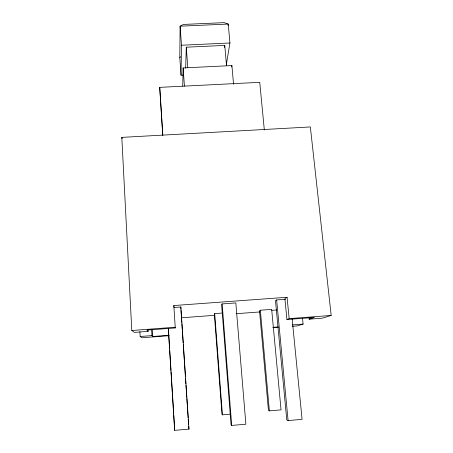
<?xml version="1.0" encoding="UTF-8"?>
<svg xmlns="http://www.w3.org/2000/svg" width="453" height="453" viewBox="0 0 453 453"><rect width="100%" height="100%" fill="white"/><g stroke="black" fill="none" stroke-linecap="round" stroke-linejoin="round"><path stroke-width="0.68" d="M183.137 75.119L181.047 75.221L179.801 57.797L180.107 26.178L183.454 24.434L224.139 22.65L228.261 24.06L229.926 42.995L226.296 64.864M181.047 75.221L181.483 45.226L180.107 26.178L228.261 24.06L228.052 25.436M182.735 86.155L183.125 67.933L231.908 65.572L233.555 84.315M185.656 68.261L186.285 47.191L224.773 45.413L226.523 65.759M173.929 307.474L180.855 306.97L188.98 429.116L174.648 430.35L174.677 429.529M180.855 306.97L180.9 309.031M224.462 47.469L224.773 45.413M231.653 66.948L231.908 65.572M179.801 57.797L180.571 56.631M222.785 313.017L214.705 313.623L214.337 314.099L221.981 414.336L222.434 414.857L230.056 414.206M222.14 303.935L221.613 304.626L231.047 424.676L231.71 425.429L245.871 424.206L235.826 302.932L222.14 303.935L231.71 425.429M260.333 310.226L259.524 310.741L268.453 410.384L269.382 410.865L281.041 409.874L271.675 309.388L260.333 310.226L269.382 410.865M285.435 299.291L276.641 299.937L275.486 300.667L286.76 419.874L288.097 420.565L302.089 419.359L292.123 318.663M286.925 319.507L289.161 318.623L287.066 297.264L284.886 298.561L286.925 319.507L314.433 317.428L309.178 319.167L309.037 317.78M302.53 318.51L303.102 324.088L297.134 325.928L292.242 326.302M147.984 329.308L148.097 331.358L134.428 332.394L131.795 330.503L121.812 137.378L310.345 126.953L331.188 315.452L322.36 318.17L309.178 319.167M151.613 329.444L151.965 335.599L152.774 336.488L168.669 335.277M272.655 327.349L278.221 326.924M169.28 335.684L141.908 337.768L140.141 336.5L139.881 331.704M273.374 327.74L278.267 327.366M131.795 330.503L175.232 327.225L175.266 327.944L146.936 330.084L148.097 331.358M289.161 318.623L331.188 315.452M140.141 336.5L151.965 335.599M292.321 324.909L303.102 324.088M173.895 306.698L173.833 305.549L287.066 297.264M271.772 310.345L276.619 309.982M181.511 317.785L214.439 315.333M236.16 313.714L259.977 311.936M162.74 135.322L159.728 87.361L259.745 82.333L264.326 129.966M181.483 45.226L229.926 42.995M121.812 137.378L122.146 138.743M188.98 429.116L188.691 426.194M276.641 299.937L288.097 420.565M214.705 313.623L222.434 414.857M186.285 47.191L187.791 67.633M183.125 67.933L184.433 86.087M180.996 310.447L181.795 322.445M181.885 323.855L182.259 329.501M182.355 330.911L183.154 342.91M183.25 344.325L184.513 363.38M184.609 364.79L185.407 376.788M185.498 378.198L185.877 383.85M185.968 385.26L186.766 397.258M186.863 398.668L187.236 404.314M187.332 405.724L188.131 417.723M188.221 419.138L188.595 424.784M159.728 87.361L162.803 135.022M173.833 305.549L175.266 327.944M168.357 328.312L169.626 348.697M169.716 350.101L170.991 370.486M171.075 371.89L172.35 392.275M172.44 393.68L173.709 414.065M173.799 415.475L174.631 428.827M168.284 328.38L174.648 430.35M152.378 329.603L152.774 336.488"/></g></svg>
